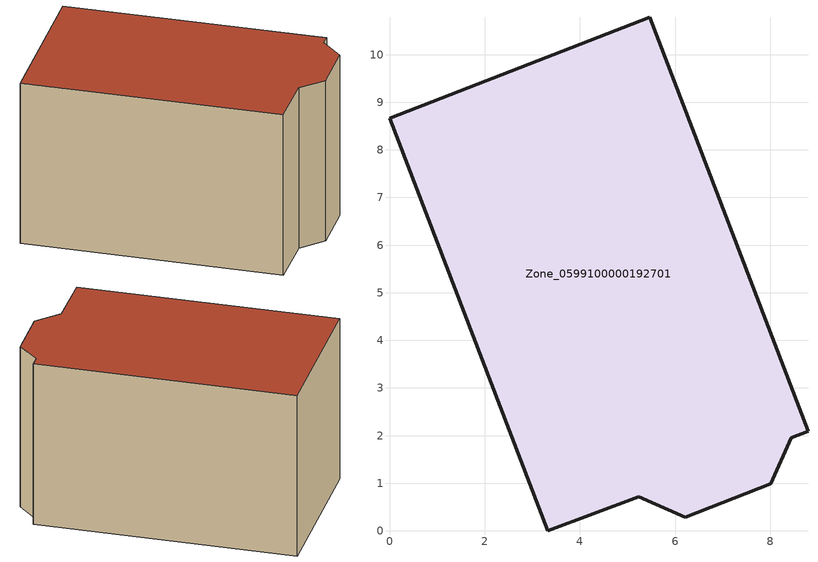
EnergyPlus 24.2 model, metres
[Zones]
Zone_0599100000192701
 floor ground (C_G): 5.23,0.72 3.32,0 0,8.66 5.46,10.79 8.79,2.09 8.44,1.96 8.01,0.99 6.21,0.29 z0
 wall outside (C_F): 8.79,2.09 5.46,10.79 0,8.66 3.32,0 5.23,0.72 6.21,0.29 8.01,0.99 8.44,1.96 8.79,2.09 z0:6.17
 roof outside (C_R): 5.46,10.79 0,8.66 3.32,0 5.23,0.72 6.21,0.29 8.01,0.99 8.44,1.96 8.79,2.09 z6.17
[BUILDING]
Pand.0599100000192701: North Axis=0; Terrain=City; Loads Convergence Tolerance Value=0.04; Temperature Convergence Tolerance Value=0.4; Solar Distribution=FullExterior; Maximum Number of Warmup Days=25; Minimum Number of Warmup Days=1
[Site:Location]
Rotterdam.The.Hague.AP_ZH_NLD Design_Conditions: Latitude=51.96; Longitude=4.45; Time Zone=1; Elevation=-4.5
[SITE:GROUNDTEMPERATURE:BUILDINGSURFACE]
18, 18, 18, 18, 18, 18, 18, 18, 18, 18, 18, 18
[MATERIAL] Thermal Absorptance=0.9; Solar Absorptance=0.7; Visible Absorptance=0.7
Name | Roughness | Thickness | Conductivity | Density | Specific Heat
G.TI.1946 | MediumSmooth | 0.15 | 1 | 540 | 1210
F.TI.1946 | Rough | 0.3 | 0.857143 | 1920 | 840
R.TI.1946 | MediumRough | 0.2 | 0.1 | 1500 | 1000
[CONSTRUCTION]
C_G: G.TI.1946
C_F: F.TI.1946
C_R: R.TI.1946
[ZONE]
Zone_0599100000192701: Type=1; Multiplier=1; Ceiling Height=Autocalculate; Volume=Autocalculate; Floor Area=autocalculate; Part of Total Floor Area=Yes
[ZONEINFILTRATION:DESIGNFLOWRATE]
Infil_Zone_0599100000192701: Zone or ZoneList or Space or SpaceList=Zone_0599100000192701; Schedule=AlwaysOn; Design Flow Rate Calculation Method=Flow/Area; Flow Rate per Floor Area=0.003; Constant Term Coefficient=1; Temperature Term Coefficient=0; Velocity Term Coefficient=0; Velocity Squared Term Coefficient=0
[HVACTEMPLATE:ZONE:IDEALLOADSAIRSYSTEM]
Zone_0599100000192701: Maximum Heating Supply Air Temperature=50; Minimum Cooling Supply Air Temperature=13; Maximum Heating Supply Air Humidity Ratio=0.0156; Minimum Cooling Supply Air Humidity Ratio=0.0077; Heating Limit=NoLimit; Cooling Limit=NoLimit; Dehumidification Control Type=ConstantSensibleHeatRatio; Cooling Sensible Heat Ratio=0.7; Dehumidification Setpoint=60; Humidification Control Type=None; Humidification Setpoint=30; Outdoor Air Method=None; Outdoor Air Flow Rate per Person=0.00944; Outdoor Air Flow Rate per Zone Floor Area=0; Outdoor Air Flow Rate per Zone=0; Demand Controlled Ventilation Type=None; Outdoor Air Economizer Type=NoEconomizer; Heat Recovery Type=None; Sensible Heat Recovery Effectiveness=0.7; Latent Heat Recovery Effectiveness=0.65
[ZONECONTROL:THERMOSTAT]
ThermostatControl_Zone_0599100000192701: Zone or ZoneList=Zone_0599100000192701; Control Type Schedule=DualSetpointControlType; Control 1=Thermostat_Zone_0599100000192701; Temperature Difference Between Cutout And Setpoint=0
[THERMOSTATSETPOINT:DUALSETPOINT]
Thermostat_Zone_0599100000192701: Heating Setpoint Temperature Schedule=HeatingSetpoint_Zone_0599100000192701; Cooling Setpoint Temperature Schedule=CoolingSetpoint_Zone_0599100000192701
[SCHEDULE:COMPACT]
HeatingSetpoint_Zone_0599100000192701: Through: 12/31, For: AllDays, Until: 24:00, 21
CoolingSetpoint_Zone_0599100000192701: Through: 12/31, For: AllDays, Until: 24:00, 24
DualSetpointControlType: Through: 12/31, For: AllDays, Until: 24:00, 4
AlwaysOn: Through: 12/31, For: AllDays, Until: 24:00, 1
